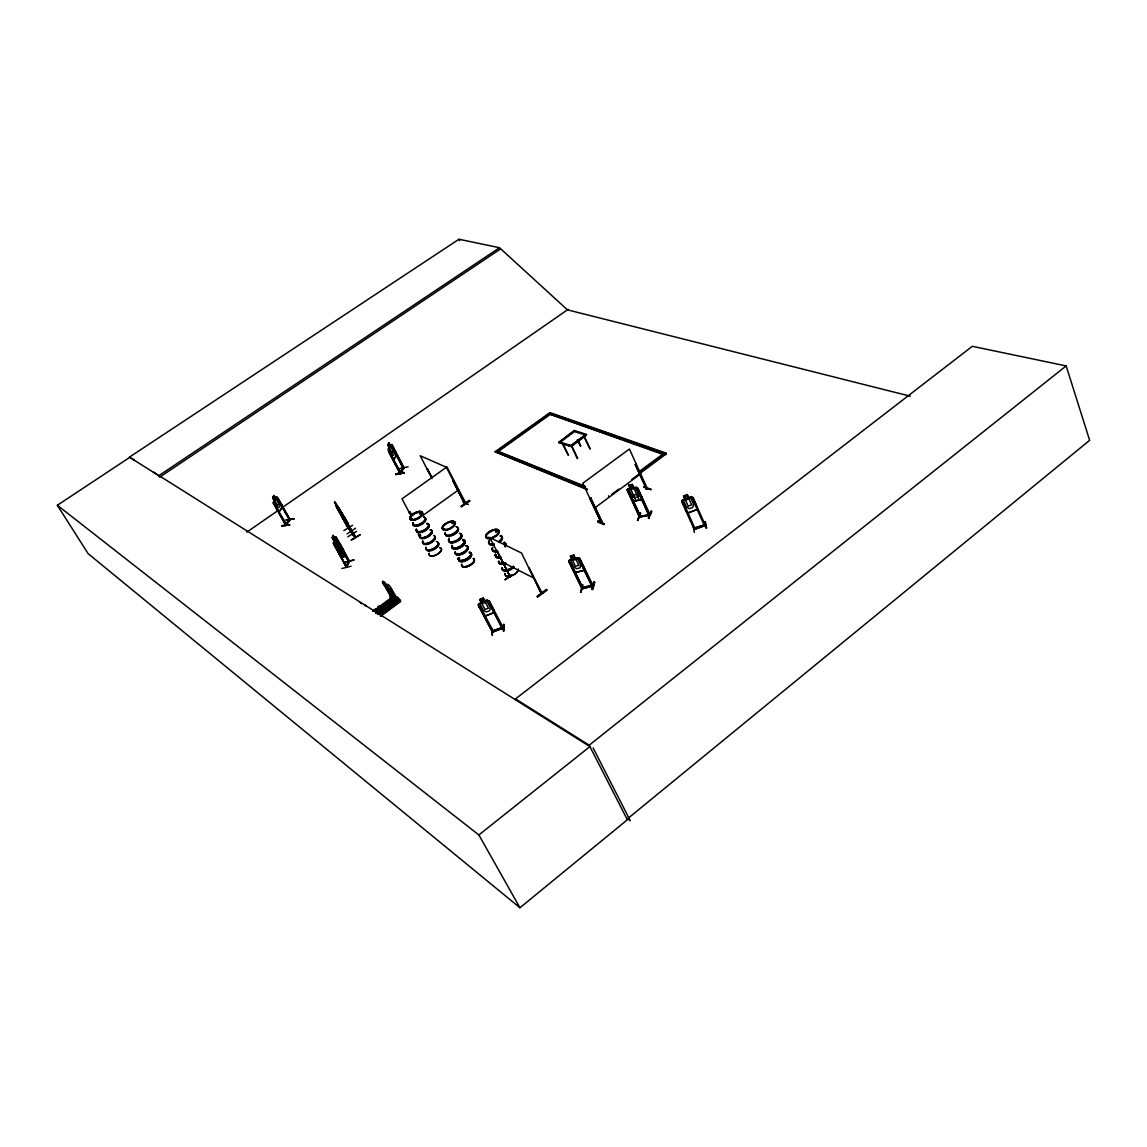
<?xml version="1.0" encoding="UTF-8"?>
<svg xmlns="http://www.w3.org/2000/svg" width="1147" height="1147" viewBox="0 0 1147 1147"><rect width="100%" height="100%" fill="white"/><g stroke="black" fill="none" stroke-linecap="round" stroke-linejoin="round"><path stroke-width="1.5" d="M580.482 592.354L582.719 584.554L581.085 592.282M391.543 595.623L392.073 596.024M637.417 520.494L640.585 513.067L637.875 520.294M640.528 513.125L637.832 520.365M396.704 599.021C395.371 598.935 398.109 597.945 397.851 597.587L399.041 600.297L396.848 597.3M693.218 525.914L694.379 532.437M344.846 519.319L346.48 522.43L345.276 521.111M647.395 488.794C647.94 486.256 644.37 489.023 646.851 489.253L635.28 464.621L636.284 464.119L635.51 464.707M392.704 595.006L393.02 596.755M341.849 568.511L351.068 566.231M601.315 522.028L602.06 521.426L601.157 522.143M275.481 498.185L274.004 495.59L272.771 497.354L274.033 501.769L276.8 506.616L278.678 507.734L279.983 505.956L279.51 502.931M496.665 531.047C495.203 532.437 499.088 530.918 496.68 530.66M496.379 531.477L497.411 530.817L495.991 531.936M497.87 531.032L497.138 530.574M487.962 538.144L488.393 537.441L487.375 537.857M487.618 537.398L488.522 537.585M336.831 539.463L348.903 561.915L348.932 560.869M348.86 561.901L335.311 539.248L334.394 541.126L338.021 549.485L343.541 557.399L344.401 555.349L342.967 552.639L343.369 549.642L337.347 540.165L335.067 544.897L336.272 548.338M349.534 561.256L346.652 567.349L333.318 543.176L335.311 536.896L336.186 537.269M346.351 566.389L346.05 566.073M346.351 567.306L345.849 566.518M352.817 534.459L336.229 504.436M355.04 537.197L352.315 533.613M452.721 523.032L452.535 522.502M453.638 522.717L452.42 523.118M444.147 529.613L444.764 528.91L444.29 529.57M444.075 528.953L444.319 529.297M444.721 528.896L444.133 529.197M350.409 530.401L351.14 530.373L348.143 527.978M350.896 531.161L348.057 528.251L348.774 528.222M383.628 610.792C384.589 607.466 387.17 611.222 383.528 610.706M380.99 606.534L379.084 607.939M421.307 513.125L420.175 512.752L419.988 513.856M420.074 512.953L420.648 512.566M420.462 512.551L421.078 512.981L419.616 513.297M379.04 608.111C382.84 604.34 377.248 610.003 381.005 606.663M412.375 519.304L411.644 519.419M412.332 519.118L411.372 519.634L412.203 518.917M403.988 473.109L403.973 472.363L395.815 473.84L395.83 474.6L404.203 472.822L395.801 473.854M395.815 474.557L404.203 472.822L395.959 474.313M411.042 515.921L401.995 498.83L446.957 466.929L465.782 503.59L464.822 503.146M592.038 589.099L592.841 589.472L594.676 582.26L593.816 581.902L592.067 589.114L593.816 581.902M579.651 560.969L580.726 560.467L579.651 560.969L592.096 586.447C593.874 582.275 588.096 588.626 582.977 587.594M591.651 585.199L582.834 587.307L583.106 588.597L570.79 562.905L569.715 563.406L570.79 562.905M592.096 586.418L593.185 585.888M592.225 589.615L594.605 582.217M281.689 525.727L289.732 524.796L281.689 525.756M281.861 526.143L289.732 524.796M581.615 587.622L582.733 587.364L581.658 587.909M583.823 567.019L584.21 570.417L575.622 572.511L572.855 569.701M575.622 572.511L572.984 569.572M582.002 588.798L568.726 561.256L569.6 559.851L578.031 557.772L579.751 558.489L575.536 558.259M573.973 555.177L570.331 556.008L572.023 559.32M571.837 559.249L569.471 559.836M568.726 561.256L582.146 588.784L593.114 586.131L579.751 558.489M364.961 605.215L365.248 605.401M392.374 594.863L392.934 595.565L391.701 595.838M403.271 467.689L403.343 468.535L393.751 450.14M399.916 472.249L403.056 467.99M400.719 472.922L389.363 451.517L388.718 452.076L399.973 473.582L403.758 467.904L392.776 446.513L392.145 447.072M397.78 598.39L397.493 597.472L397.923 598.218M648.614 518.487L651.955 511.519L651.209 511.132L648.471 518L649.202 518.387M648.471 514.745L649.517 514.057M640.026 515.763C637.058 516.107 642.85 516.021 639.567 517.139L627.223 489.998L627.939 488.665L636.069 487.088L637.66 488.063L649.948 515.175L649.116 515.046M648.442 517.971L651.166 511.132M497.64 552.223L510.329 577.113L489.697 537.47L521.498 553.012L541.155 593.185L528.968 567.865L542.13 593.157L541.14 592.497M631.036 498.285L633.603 501.196L641.79 499.648L641.488 496.293L641.66 499.562M640.341 516.007C642.248 517.741 650.736 511.734 648.772 515.39M640.643 516.652L629.043 491.719L628.097 491.905L639.582 517.096M637.66 488.063L650.048 514.946L639.467 516.867M633.603 501.196L641.818 499.576M633.66 487.633L632.269 484.45L628.771 485.124L632.269 484.45M630.205 488.235L628.771 485.124M637.431 490.343L638.492 489.927L637.431 490.343L648.901 515.39M627.18 490.07L631.151 498.257L633.674 501.01M627.911 488.737L627.323 490.099M498.974 554.044L510.272 577.084L509.211 575.995L510.229 575.966M479.847 599.551L481.482 602.734L479.03 603.666C475.733 606.849 485.425 598.877 487.475 600.239L489.224 600.971L503.404 628.069L492.335 632.298M353.95 560.037L344.831 562.331M290.177 519.691L277.402 497.067L276.398 496.809L273.187 502.773L285.976 525.441L290.22 519.62M348.588 561.342L346.265 566.446M348.903 561.256L346.337 566.159M349.233 561.227L346.365 567.364L334.15 544.452L346.494 566.89M343.541 557.399L344.487 555.377L342.752 550.718L340.415 549.069L339.139 544.538L339.87 548.897L337.548 547.965L339.999 549.886L341.161 554.331L340.573 550.087L342.466 551.535L342.709 550.818M340.501 555.722L341.29 555.994L343.613 551.263M341.29 555.994L342.007 554.661M339.34 552.711L337.433 550.546L339.24 552.739L341.534 547.922M335.139 544.94L337.347 540.165M333.347 536.352L333.275 538.473L333.863 537.269M332.243 537.456L333.232 535.391L334.695 538.344L335.799 538.244L342.265 551.721L341.462 553.657L336.788 547.291L332.157 537.427L333.806 540.165M465.711 503.59L453.395 480.822M464.65 503.777L453.18 481.339L454.097 480.88L453.352 481.41M681.791 501.626L682.551 500.035L691.211 496.88L692.931 497.454L705.419 525.455M487.561 537.456L487.805 538.015M383.672 610.605C386.41 607.437 385.75 612.584 383.485 610.548M453.294 522.387L452.692 523.089M444.52 529.24L444.233 529.341M419.788 512.981L419.53 513.727L420.877 513.34M685.462 510.186L688.157 512.881L696.946 509.626L696.716 506.042L692.817 497.554L691.225 496.823L688.659 497.755L687.225 494.472L683.469 495.92L684.902 499.117L682.465 500.006L681.648 501.626L694.279 529.527C693.261 526.487 701.95 526.774 704.975 524.308M695.068 529.211L694.595 527.978L693.992 529.341M349.147 561.313L336.788 539.004M493.067 630.907L491.862 631.395M493.54 631.811L480.335 606.634L479.331 607.25L480.335 606.634M604.311 523.892C590.361 518.487 602.964 521.813 604.111 524.681L597.759 522L597.974 521.24M604.469 524.294L598.132 521.641M408.131 466.8L399.859 468.492M403.328 467.933L400.102 472.392M399.6 472.693L400.317 473.51L404.074 467.876L392.059 444.821L396.733 455.187L393.679 459.417M392.016 457.467L393.693 459.546L396.661 455.144L395.787 451.932M396.704 598.562L396.977 598.218M646.363 489.239L647.324 488.565M392.059 444.821L391.127 444.534C389.865 449.137 387.356 437.91 390.31 445.868L391.399 445.839L394.009 450.785L394.482 453.825L393.306 455.545L391.571 454.355L387.643 444.907M388.145 448.893L391.156 444.649M388.905 443.057L387.643 444.95L388.919 443.215M601.3 522.946L582.819 483.245L629.416 449.007L647.438 488.808L646.607 489.353L635.28 464.621M346.552 566.876L333.376 543.176M293.947 518.946L285.933 519.849L293.976 518.817M285.531 524.666L289.144 519.734M289.288 519.476L289.79 518.86L289.775 520.208L277.875 499.232M289.417 519.691L285.861 524.279M289.919 519.634L285.703 525.484L274.176 503.906L286.478 524.81L274.176 503.906M273.187 502.773L279.137 511.705L282.334 507.175L281.302 504.063M352.473 533.928L355.756 537.283L338.566 507.877L339.727 509.239M279.137 511.705L282.42 507.218L281.445 504.006M352.774 534.445L338.881 509.268M481.482 602.662L480.192 604.397L483.202 610.175L486.328 611.953L489.755 610.648L490.285 607.48L487.274 601.688L484.909 601.343L483.346 598.089L479.675 599.566L481.296 602.605M351.168 530.875L334.594 501.913L336.071 504.795M684.902 499.117L683.655 500.866L686.307 506.831L689.318 508.695L692.817 507.433L693.577 504.193L690.924 498.228L688.573 497.841L687.153 494.629M400.36 473.008L389.88 453.094M400.375 473.453L388.188 450.37L388.948 447.574M376.13 613.072L396.905 597.96L397.708 598.29M496.307 530.803L496.164 531.979L497.669 531.118M285.646 524.595L286.105 525.312M289.833 519.72L277.99 498.759M453.782 522.774L452.692 522.803M452.42 522.602L452.592 523.376L452.993 522.415M704.788 524.666L705.319 525.555L694.15 529.513L705.391 525.24M704.272 525.613L703.928 524.609M503.304 628.169C502.544 625.875 503.519 628.126 502.415 628.484L489.253 603.222L490.271 602.835L489.267 603.451L502.214 628.556M491.819 631.151L493.024 630.649L493.525 631.581M491.977 631.337L492.938 630.721M492.292 632.054L493.296 631.639M289.804 520.15L276.771 498.099L275.567 498.171L274.09 495.432L272.585 497.339L274.162 499.963M348.315 527.563L347.899 527.763M647.137 487.819L646.263 488.464M640.083 516.035L639.166 516.193M464.736 503.175L465.195 502.63M491.891 628.355L492.264 635.381M592.512 585.285L593.071 586.189L579.651 558.56M496.364 530.832L496.321 531.706M593.042 585.902L582.146 588.483L583.293 588.253M582.189 588.511L581.873 587.493M627.051 819.173L1089.65 440.319L1066.151 365.922L972.298 346.308L515.505 698.91L516.207 700.244M129.883 457.295L57.35 505.268L88.09 553.614L519.949 907.75L627.352 819.775L589.2 745.192L515.505 698.91M421.164 513.297L419.716 513.168M589.2 745.192L1066.151 365.922M57.35 505.268L478.873 834.959L589.931 746.597L160.566 476.579M546.33 589.372C518.057 610.806 565.858 576.023 537.757 596.884M537.427 596.727L546.861 590.002M568.052 445.509L568.912 444.864M560.783 443.115L560.324 442.154L570.934 445.509L585.042 434.885L585.486 435.86L571.392 446.484L558.704 442.341L574.446 430.526L586.561 434.426L570.719 446.355L558.704 442.341M644.184 487.389L651.166 489.482L643.954 486.887L644.643 487.045M558.818 442.57L574.446 430.526M559.478 442.785L574.346 431.63L585.042 434.885M505.11 579.522L511.476 574.747M511.634 575.106L505.053 579.837L510.315 576.253M529.527 568.138L528.652 568.109M601.745 521.398L601.386 522.874L589.759 498.285L590.547 497.698L602.017 522.329M590.762 497.784L589.759 498.285M638.793 471.89L663.138 453.839L664.715 455.029L664.385 454.269L548.467 413.651L663.038 454.441M639.137 472.65L663.468 454.585M640.026 472.349L665.991 453.079L666.321 453.839L631.768 479.489M611.709 494.371L618.878 489.052M594.562 508.064L640.686 473.811M394.668 599.867L397.88 602.763L394.468 599.752L397.235 598.046M380.101 612.082L382.811 613.903L380.101 612.082L377.822 614.19L397.765 599.293L399.945 600.541L381.435 614.262M382.266 610.476C389.378 614.161 378.008 610.304 384.704 608.67L387.428 610.491L384.704 608.67M396.03 600.268L389.679 588.655L396.03 600.268C404.074 607.279 380.661 571.894 397.751 601.257M397.851 599.666L377.98 614.333L396.375 600.799M378.295 614.534L398.453 599.695L397.063 597.143M379.987 613.53L399.486 599.451L400.704 601.429L380.861 616.054M381.621 612.742L399.486 599.451M398.539 601.888L380.36 615.724L400.332 600.956L380.575 615.882M392.059 594.418L394.238 597.415L392.059 594.418L392.962 595.135M392.245 598.347L393.077 599.867L389.708 596.87L392.661 595.494M372.947 610.921L375.384 609.129L378.066 610.935L375.384 609.129M377.549 607.537C384.575 611.193 373.305 607.351 379.972 605.745L382.51 607.25M391.256 597.386L393.134 598.232L391.256 597.386L384.732 585.959A3.756 0.903 53.8 0 1 382.453 581.816A3.756 0.903 53.8 0 1 384.862 583.192A3.756 0.903 53.8 0 1 387.127 587.321L392.948 598.361M373.119 611.222L375.556 609.43M392.977 596.411L390.568 598.189L392.718 599.437M373.32 611.279L391.543 597.644M374.725 610.362L391.6 597.917M375.169 610.634L392.045 597.931M375.212 610.663L394.668 596.555L375.485 610.821M376.703 611.294L395.142 597.659M375.47 612.441L393.736 598.992M375.628 612.742L395.529 598.06L394.482 596.44M395.643 598.247L375.8 612.871L395.586 598.333M384.732 585.959L384.919 585.83A3.756 0.903 53.8 0 1 382.639 581.687A3.756 0.903 53.8 0 1 385.048 583.049A3.756 0.903 53.8 0 1 387.313 587.192L393.134 598.232M361.506 603.652L360.832 602.949M463.23 502.185L468.32 504.537M469.768 501.024L461.295 506.831L469.295 500.479M410.153 512.236L409.221 512.709L410.153 512.236L411.802 515.361M422.756 515.562L458.671 489.826M587.479 489.726L495.088 451.76L549.958 412.59L665.991 453.079M585.457 486.457L496.608 450.656L496.952 451.345L548.782 414.354M580.368 446.14L577.357 439.702M561.829 442.599L568.41 455.345L563.077 444.075M583.694 436.247L590.218 449.079L584.181 436.118M577.256 458.599L571.335 445.71M427.974 469.367L427.243 469.367L431.932 477.009M246.849 532.122L277.732 510.716M280.671 508.68L568.195 309.332M499.49 247.723L458.958 239.25L129.41 457.166L158.816 475.675L499.49 247.723L567.435 309.848L910.388 396.217M500.178 249.2L159.705 477.152L158.816 475.675M647.18 488.651L646.851 487.676M453.194 523.218L453.452 522.387M453.036 523.476L453.854 522.358M420.476 512.91L419.802 513.297M347.813 536.825L356.531 531.376M359.957 534.717C347.168 543.606 349.003 540.122 360.129 534.918M343.44 517.87L347.813 523.347L346.709 520.867M345.29 520.91L347.914 523.29M346.666 520.982L341.132 511.619M340.114 512.279L339.383 509.928L341.763 512.379M350.566 530.502L348.444 527.792M355.527 528.265L346.996 533.986M339.713 509.641L337.218 507.203L340.229 510.143M343.885 518.759L342.867 517.283M345.462 521.369L346.38 522.487M352.53 525.312L343.828 530.617M335.598 502.945L337.089 505.641M336.143 506.458L348.344 528.552L336.429 506.745M338.537 507.705L337.777 506.357L341.835 513.44M601.731 522.917L602.39 522.372L590.547 497.698M492.837 631.036L493.425 631.911M492.364 631.968L503.246 627.868M501.927 627.237L502.916 627.208L493.052 630.678M704.774 524.638L694.967 528.222M704.344 525.541L692.831 499.82L693.863 499.447L692.831 499.82M453.223 523.233L452.076 523.347M286.177 520.15L294.177 518.63M509.54 575.679L510.2 576.554M479.862 599.623L483.346 598.089M485.453 615.867L493.87 612.656M485.425 616.068L482.557 613.416L485.425 616.068L494.013 612.727L493.54 609.286M503.863 624.398L503.562 631.266L503.877 624.427M493.181 630.936L502.716 627.309M683.669 503.16L682.666 503.748L683.669 503.16L695.182 529.14M696.817 509.555L688.157 512.881M582.991 588.597L570.719 563.148M452.85 522.329L453.868 522.329L453.022 522.215M465.152 503.992L446.427 467.273L420.189 455.732L431.989 478.543M639.137 515.906L639.696 516.795M649.302 514.358L649.704 515.29L639.481 517.082M541.628 592.182L540.638 592.182L541.37 592.483M335.067 544.897L336.372 548.309M343.369 549.642L343.44 551.22M344.817 562.202L353.936 559.908M650.736 489.697L643.997 486.858M573.901 555.32L570.475 556.166L572.038 559.249L570.719 560.754L573.586 566.618L576.64 568.683L580.052 567.851L580.669 564.883L577.801 559.005L575.464 558.403L573.987 555.105M575.679 572.296L584.095 570.26L583.723 566.948M352.444 534.172L336.659 505.641L344.329 518.788L343.383 517.813M628.011 488.837L630.334 488.393L629.101 489.683L631.753 495.447L634.621 497.583L637.875 496.966L638.492 494.156L635.839 488.378L633.617 487.676M633.588 487.762L637.56 488.12M630.836 489.339L634.09 488.722M391.041 444.549L392.03 444.921M633.488 495.117L636.743 494.5M627.997 492.135L628.943 491.963M393.693 459.546L391.959 457.409M403.343 468.535L392.432 447.029M496.866 530.545L497.497 531.147L496.164 531.835M277.144 509.727L279.122 511.576M503.562 631.108L503.375 624.542M704.645 521.742L705.505 522.057L706.581 528.193L704.645 521.742L705.778 527.878M340.415 555.635L341.39 555.965M335.311 536.896L336.3 537.14L349.577 561.256M551.965 413.866L666.321 453.839M496.952 451.345L562.776 477.912M566.073 479.231L582.518 485.869M495.088 451.76L587.121 488.995M364.832 605.315L365.635 605.802M348.559 528.007L335.34 504.006L337.82 506.429M464.406 503.519L465.195 503.934M502.214 562.059L534.158 578.231M541.757 593.357L540.71 592.282M420.791 535.864L418.297 534.574L418.526 533.785M131.346 458.212L134.271 460.047M153.268 471.99L157.655 474.743M627.466 818.829L630.277 820.707L593.157 747.987M469.74 500.967L469.238 500.422L461.065 506.372M398.066 599.924L396.905 597.96M339.283 509.985L340.057 510.773M340.659 511.619L355.412 537.57L342.293 514.042M343.44 516.695L344.444 517.655M345.663 520.337L344.917 519.62M355.455 537.054L352.158 534.129M344.846 519.104L342.623 515.763L343.426 517.67L342.996 517.096M334.494 501.97L335.698 503.275M335.741 503.547L336.2 504.178M336.358 504.694L334.594 501.913M338.939 510.143L341.562 513.77L340.888 512.164M343.985 518.702L342.336 516.752L345.448 519.792M340.63 512.824L341.562 513.799M360.961 602.863L360.086 602.619M392.948 596.598L393.665 596.813L392.274 594.275M397.923 597.759L399.041 600.297M342.91 516.179L344.803 519.018M341.333 513.741L339.698 511.146L341.333 513.555M342.494 515.361L345.634 519.82L344.975 518.172M339.684 509.397L341.419 512.68L339.627 509.698M341.405 514.788L339.584 511.763L341.304 514.845M384.919 585.83L391.428 597.243M478.873 834.959L519.949 907.75M333.132 535.42L334.795 538.316M399.285 599.336L399.945 600.541M409.981 512.15L411.63 515.29M478.356 605.1L492.536 632.255L478.213 605.1M483.288 598.232L484.909 601.415L487.475 600.239M489.124 600.985L493.411 609.315M427.53 469.166L431.645 477.209M453.18 481.339L464.893 504.193M541.183 592.454L541.599 593.4M337.304 507.146L338.422 509.612M579.708 560.711L592.053 586.16M458.958 239.25L459.632 240.669M570.934 445.509L571.392 446.484M570.719 446.355L586.561 434.426M571.636 445.509L577.744 458.47M608.498 495.748L608.856 496.493M577.844 439.573L580.855 446.025M628.943 485.21L636.04 500.666M629.043 491.719L640.542 516.896M637.531 490.113L648.973 515.132M632.241 484.521L639.295 500.049M683.641 495.92L685.074 499.189M704.158 525.899L703.713 524.753M339.44 510.042L340.387 511.648L339.383 509.928M492.178 628.871L492.407 635.481M427.344 524.351A6.882 3.054 -27.9 0 1 428.118 528.351A6.882 3.054 -27.9 0 1 420.361 532.638A6.882 3.054 -27.9 0 1 416.92 530.1M427.2 523.921A6.982 3.097 -27.9 0 1 427.989 527.978A6.982 3.097 -27.9 0 1 420.132 532.323A6.982 3.097 -27.9 0 1 416.633 529.756M430.182 529.728A6.882 3.083 -27.9 0 1 430.971 533.742A6.882 3.083 -27.9 0 1 423.214 538.029A6.882 3.083 -27.9 0 1 419.759 535.477M430.971 529.67A6.868 3.068 -27.9 0 1 426.483 536.538A6.868 3.068 -27.9 0 1 419.587 535.104M431.071 529.785A6.896 3.083 -27.9 0 1 426.569 536.681A6.896 3.083 -27.9 0 1 419.63 535.248M423.817 517.483A6.997 3.083 -27.9 0 1 424.591 521.527A6.997 3.083 -27.9 0 1 416.705 525.856A6.997 3.083 -27.9 0 1 413.221 523.319M426.77 523.276A6.896 3.054 -27.9 0 1 427.544 527.276A6.896 3.054 -27.9 0 1 419.788 531.548A6.896 3.054 -27.9 0 1 416.347 529.025M424.964 518.2A6.896 3.04 -27.9 0 1 420.419 525.054A6.896 3.04 -27.9 0 1 413.508 523.677M427.028 523.591A6.982 3.097 -27.9 0 1 427.817 527.649A6.982 3.097 -27.9 0 1 419.945 531.993A6.982 3.097 -27.9 0 1 416.461 529.427M423.644 517.154A6.997 3.083 -27.9 0 1 424.419 521.182A6.997 3.083 -27.9 0 1 416.533 525.527A6.997 3.083 -27.9 0 1 413.049 522.989M423.386 516.838A6.911 3.04 -27.9 0 1 424.146 520.81A6.911 3.04 -27.9 0 1 416.361 525.097A6.911 3.04 -27.9 0 1 412.934 522.588M437.939 542.875A6.853 3.111 -27.9 0 1 434.283 549.37A6.853 3.111 -27.9 0 1 426.369 549.255M437.824 542.445A6.939 3.154 -27.9 0 1 434.111 549.04A6.939 3.154 -27.9 0 1 426.096 548.926M432.118 531.176A6.868 3.068 -27.9 0 1 426.182 537.843A6.868 3.068 -27.9 0 1 420.089 536.05M430.469 530.33A6.868 3.068 -27.9 0 1 431.473 530.617M431.96 530.817A6.882 3.083 -27.9 0 1 425.179 537.814A6.882 3.083 -27.9 0 1 420.505 534.66M430.311 529.971A6.882 3.083 -27.9 0 1 431.315 530.258M434.469 536.079A6.954 3.14 -27.9 0 1 429.924 543.061A6.954 3.14 -27.9 0 1 422.913 541.585M436.362 541.513A6.853 3.111 -27.9 0 1 437.179 545.556A6.853 3.111 -27.9 0 1 429.465 549.829A6.853 3.111 -27.9 0 1 426.01 547.234M434.584 536.495A6.868 3.097 -27.9 0 1 430.111 543.391A6.868 3.097 -27.9 0 1 423.2 541.943M437.638 542.115A6.939 3.154 -27.9 0 1 433.136 549.126A6.939 3.154 -27.9 0 1 426.111 547.621M434.297 535.749A6.954 3.14 -27.9 0 1 429.752 542.732A6.954 3.14 -27.9 0 1 422.741 541.255M434.025 535.434A6.868 3.083 -27.9 0 1 429.552 542.33A6.868 3.083 -27.9 0 1 422.626 540.868M460.965 534.645A7.068 3.226 -27.5 0 1 457.309 541.327A7.068 3.226 -27.5 0 1 449.036 541.241M460.85 534.201A7.169 3.269 -27.5 0 1 456.305 541.398A7.169 3.269 -27.5 0 1 448.936 539.893M462.642 539.606A7.068 3.24 -27.5 0 1 463.603 543.778A7.068 3.24 -27.5 0 1 455.66 548.18A7.068 3.24 -27.5 0 1 451.961 545.513M457.438 527.606A7.183 3.24 -27.5 0 1 452.864 534.789A7.183 3.24 -27.5 0 1 445.495 533.312M459.33 533.24A7.068 3.226 -27.5 0 1 459.947 537.771A7.068 3.226 -27.5 0 1 451.345 541.871A7.068 3.226 -27.5 0 1 449.251 538.043M457.553 528.05A7.083 3.197 -27.5 0 1 454.656 534.244A7.083 3.197 -27.5 0 1 445.853 535.463M459.603 533.556A7.169 3.269 -27.5 0 1 460.564 537.771A7.169 3.269 -27.5 0 1 452.492 542.23A7.169 3.269 -27.5 0 1 448.764 539.549M457.252 527.276A7.183 3.24 -27.5 0 1 452.678 534.445A7.183 3.24 -27.5 0 1 445.323 532.968M455.918 526.645A7.083 3.197 -27.5 0 1 456.85 530.774A7.083 3.197 -27.5 0 1 448.878 535.176A7.083 3.197 -27.5 0 1 445.208 532.566M469.424 552.539A7.126 3.326 -27.6 0 1 470.428 556.811A7.126 3.326 -27.6 0 1 462.413 561.256A7.126 3.326 -27.6 0 1 458.671 558.503M463.058 540.452A7.04 3.24 -27.5 0 1 464.019 544.61A7.04 3.24 -27.5 0 1 456.105 548.997A7.04 3.24 -27.5 0 1 452.42 546.345A7.025 3.226 -27.5 0 0 456.105 548.983A7.011 3.226 -27.5 0 0 463.99 544.61A7.025 3.226 -27.5 0 0 463.044 540.452A7.011 3.226 -27.5 0 1 463.99 544.61A7.025 3.226 -27.5 0 1 456.105 548.983A7.011 3.226 -27.5 0 1 452.448 546.33M462.901 540.094A7.068 3.24 -27.5 0 1 463.861 544.266A7.068 3.24 -27.5 0 1 455.904 548.667A7.068 3.24 -27.5 0 1 452.219 546.001M466.055 546.029A7.14 3.298 -27.5 0 1 467.044 550.273A7.14 3.298 -27.5 0 1 459.015 554.718A7.14 3.298 -27.5 0 1 455.259 551.994M467.245 546.775A7.04 3.255 -27.5 0 1 462.815 553.901A7.04 3.255 -27.5 0 1 455.545 552.352M469.252 552.209A7.126 3.326 -27.6 0 1 470.256 556.481A7.126 3.326 -27.6 0 1 462.241 560.912A7.126 3.326 -27.6 0 1 458.485 558.173M465.883 545.685A7.14 3.298 -27.5 0 1 464.091 552.338A7.14 3.298 -27.5 0 1 454.915 552.668M466.686 545.685A7.04 3.255 -27.5 0 1 463.058 552.381A7.04 3.255 -27.5 0 1 454.8 552.252M389.493 588.798A3.785 0.918 53.8 0 1 387.213 584.64A3.785 0.918 53.8 0 1 389.636 586.017A3.785 0.918 53.8 0 1 391.916 590.175M500.178 535.764A7.398 3.455 -27 0 1 499.289 542.058M494.171 544.495A7.398 3.455 -27 0 1 489.009 541.943M500.307 536.223A7.298 3.398 -27 0 1 499.447 542.431M494.386 544.825A7.298 3.398 -27 0 1 489.152 543.334M501.139 535.735A7.398 3.441 -27 0 1 499.117 541.699M493.999 544.137A7.398 3.441 -27 0 1 489.439 540.452M500.866 535.391A7.298 3.398 -27 0 1 498.859 541.284M493.812 543.692A7.298 3.398 -27 0 1 488.722 541.183M505.612 543.907A7.283 3.427 -27 0 1 505.21 546.918M497.855 551.621A7.283 3.427 -27 0 1 492.608 550.101M505.497 543.463A7.384 3.47 -27 0 1 505.096 546.517M497.626 551.291A7.384 3.47 -27 0 1 492.464 548.71M503.605 542.545A7.384 3.47 -27 0 1 504.737 542.861M504.293 542.173A7.283 3.427 -27 0 1 504.637 545.771M497.268 550.488A7.283 3.427 -27 0 1 492.178 547.951M504.565 542.517A7.384 3.47 -27 0 1 505.512 545.011M497.454 550.933A7.384 3.47 -27 0 1 492.88 547.205M500.737 557.27A7.24 3.427 -27 0 1 495.662 554.718M500.608 557.055A7.283 3.441 -27 0 1 495.504 554.488M513.956 567.306A7.24 3.484 -27 0 1 505.999 571.091A7.24 3.484 -27 0 1 502.515 568.209M513.827 566.919A7.341 3.527 -27 0 1 505.755 570.762A7.341 3.527 -27 0 1 502.228 567.837M518.358 569.299A7.24 3.498 -27 0 1 511.232 575.952A7.24 3.498 -27 0 1 505.225 573.557M518.258 569.156A7.212 3.484 -27 0 1 511.161 575.78A7.212 3.484 -27 0 1 505.182 573.4M513.383 566.174A7.24 3.484 -27 0 1 506.228 569.873A7.24 3.484 -27 0 1 501.798 568.123M513.655 566.575A7.341 3.527 -27 0 1 506.386 570.317A7.341 3.527 -27 0 1 501.913 568.539M505.942 563.535A7.24 3.455 -27 0 1 499.117 561.514M505.755 563.206A7.355 3.513 -27 0 1 498.816 561.155M505.569 562.862A7.355 3.513 -27 0 1 498.486 561.858M501.053 557.886A7.226 3.427 -27 0 1 495.991 555.334M500.866 557.557A7.283 3.441 -27 0 1 495.748 554.99M503.633 562.976A7.24 3.455 -27 0 1 498.4 561.428M343.383 554.345L343.326 556.481L343.383 554.345M339.412 546.589L338.508 548.467L339.412 546.603M338.179 544.381L337.275 546.259L338.179 544.395M393.378 451.703L392.202 453.423L389.593 448.477L390.769 446.757L393.378 451.703M388.933 443.961L388.647 445.954L388.933 443.961M278.807 503.877L277.502 505.655L274.75 500.809L276.054 499.045L278.807 503.877M274.104 496.321L273.746 498.328L274.104 496.321M549.485 414.01L497.597 451.058L497.941 451.746L549.814 414.712L549.485 414.01M342.623 514.888L343.684 517.311L342.58 514.845M482.944 598.992L480.736 599.838L481.281 600.87L483.475 600.024L482.944 598.992M485.439 602.39L482.012 603.695L485.038 609.487L488.464 608.168L485.439 602.39M686.766 495.389L684.501 496.221L684.974 497.282L687.239 496.465L686.766 495.389M689.046 498.902L685.533 500.192L688.186 506.157L691.684 504.881L689.046 498.902M340.415 544.538L341.605 547.965L340.415 544.538M573.572 555.922L571.364 556.467L571.88 557.514L574.073 556.969L573.572 555.922M575.966 559.449L572.554 560.295L575.407 566.174L578.834 565.328L575.966 559.449M631.854 485.21L629.76 485.611L630.233 486.643L632.327 486.242L631.854 485.21M413.035 519.749A6.925 3.025 -27.9 0 0 422.411 513.01A6.925 3.025 -27.9 0 0 412.949 514.014A6.925 3.025 -27.9 0 0 413.035 519.749A6.882 3.011 -27.9 0 0 422.368 513.01A6.882 3.011 -27.9 0 0 412.963 514.014A6.882 3.011 -27.9 0 0 413.035 519.706M413.321 520.265A6.896 3.011 -27.9 0 0 422.67 513.555A6.882 3.011 -27.9 0 0 413.25 514.544A6.896 3.011 -27.9 0 0 413.321 520.265A6.882 3.011 -27.9 0 0 422.655 513.555A6.896 3.011 -27.9 0 0 413.235 514.544A6.882 3.011 -27.9 0 0 413.321 520.251M413.135 519.935A6.925 3.025 -27.9 0 0 422.512 513.196A6.925 3.025 -27.9 0 0 413.049 514.2A6.925 3.025 -27.9 0 0 413.135 519.935M440.448 551.75A6.853 3.126 -27.9 0 0 439.631 547.664A6.853 3.126 -27.9 0 1 440.448 551.736A6.853 3.126 -27.9 0 1 432.734 556.008A6.853 3.126 -27.9 0 1 429.265 553.399A6.853 3.126 -27.9 0 0 432.734 556.008A6.853 3.126 -27.9 0 0 440.448 551.736M463.732 544.008A7.068 3.24 -27.5 0 0 462.771 539.836A7.068 3.24 -27.5 0 1 463.761 544.065A7.068 3.24 -27.5 0 1 455.803 548.467A7.068 3.24 -27.5 0 1 452.119 545.8A7.068 3.24 -27.5 0 0 455.775 548.409A7.068 3.24 -27.5 0 0 463.732 544.008M445.509 529.699A7.111 3.183 -27.5 0 0 455.072 522.76A7.111 3.183 -27.5 0 0 445.222 523.749A7.111 3.183 -27.5 0 0 445.509 529.699M463.517 543.635A7.04 3.226 -27.5 0 0 462.556 539.477A7.011 3.226 -27.5 0 1 463.488 543.635A7.04 3.226 -27.5 0 1 455.588 548.022A7.04 3.226 -27.5 0 1 451.918 545.37A7.011 3.226 -27.5 0 0 455.603 548.008A7.011 3.226 -27.5 0 0 463.488 543.635M445.796 530.229A7.083 3.183 -27.5 0 0 455.33 523.319A7.083 3.183 -27.5 0 0 445.523 524.294A7.083 3.183 -27.5 0 0 445.796 530.229M445.61 529.9A7.111 3.183 -27.5 0 0 455.173 522.96A7.111 3.183 -27.5 0 0 445.323 523.935A7.111 3.183 -27.5 0 0 445.61 529.9M470.213 557.571A7.011 3.269 -27.6 0 0 469.553 552.997A7.025 3.283 -27.6 0 1 470.227 557.571A7.025 3.283 -27.6 0 1 461.668 561.657A7.025 3.283 -27.6 0 1 459.546 557.757A7.011 3.269 -27.6 0 0 461.668 561.643A7.011 3.269 -27.6 0 0 470.213 557.571M469.854 565.457A7.011 3.298 -27.6 0 0 473.439 558.718A7.011 3.298 -27.6 0 1 469.883 565.5A7.011 3.298 -27.6 0 1 461.624 565.313A7.011 3.298 -27.6 0 0 469.854 565.457M468.865 565.528A6.997 3.283 -27.6 0 0 473.238 558.374A7.025 3.298 -27.6 0 1 468.937 565.672A7.025 3.298 -27.6 0 1 461.653 564.066A6.997 3.283 -27.6 0 0 468.865 565.528M465.653 559.349A7.011 3.269 -27.5 0 0 470.055 552.209A7.025 3.283 -27.5 0 1 465.653 559.349A7.025 3.283 -27.5 0 1 458.384 557.772A7.011 3.269 -27.5 0 0 465.653 559.349M489.282 538.244A7.312 3.384 -27 0 0 499.031 531.09A7.312 3.384 -27 0 0 488.722 532.079A7.312 3.384 -27 0 0 489.282 538.244M489.597 538.832A7.298 3.369 -27 0 0 499.318 531.692A7.298 3.369 -27 0 0 489.023 532.667A7.298 3.369 -27 0 0 489.597 538.832M489.296 538.287A7.326 3.384 -27 0 0 499.06 531.118A7.326 3.384 -27 0 0 488.722 532.093A7.326 3.384 -27 0 0 489.296 538.287M495.475 554.331A7.226 3.412 -27 0 0 500.551 556.883A7.24 3.427 -27 0 1 495.461 554.316"/></g></svg>
